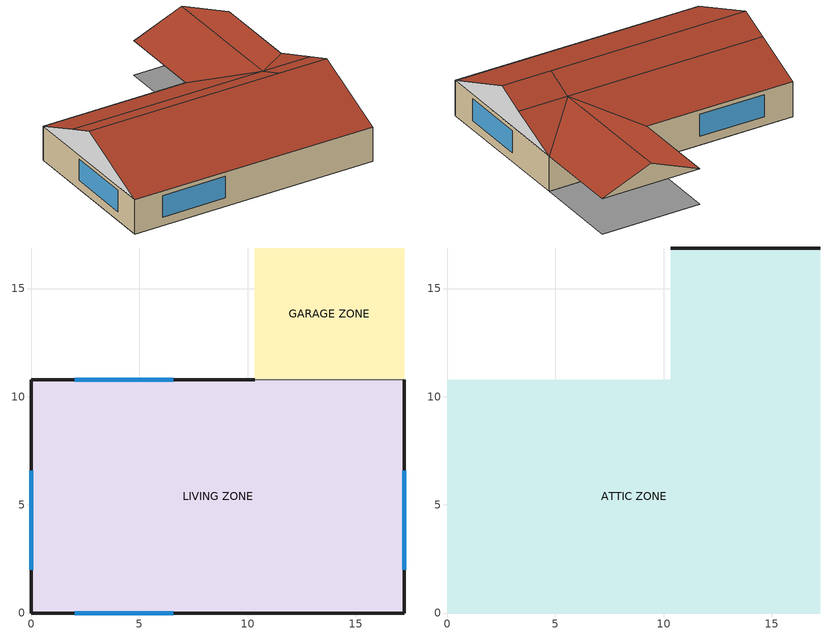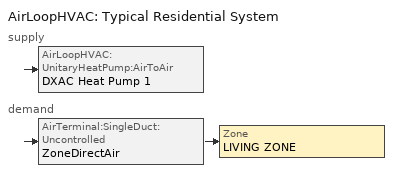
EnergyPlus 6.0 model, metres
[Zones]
LIVING ZONE
 floor adiabatic (FLOOR:LIVING): 0,0 0,10.78 17.24,10.78 17.24,0 z0
 wall outside (EXTWALL:LIVING): 10.32,10.78 0,10.78 0,0 17.24,0 17.24,10.78 z0:2.44
 wall to GARAGE ZONE (INTERIORWall): 17.24,10.78 10.32,10.78 z0:2.44
 window (Dbl Clr 3mm/6mm Air): 6.57,10.78 2,10.78 / 17.24,2 17.24,6.57 / 2,0 6.57,0 / 0,6.57 0,2 z0.61:2.13
GARAGE ZONE
 floor adiabatic (FLOOR:GARAGE): 10.32,10.78 10.32,16.88 17.24,16.88 17.24,10.78 z0
ATTIC ZONE
 floor to LIVING ZONE (CEILING:LIVING): 0,0 0,10.78 17.24,10.78 17.24,0 z2.44
 floor to GARAGE ZONE (CEILING:Garage): 10.32,10.78 10.32,16.88 17.24,16.88 17.24,10.78 z2.44
 wall outside (GABLE): 13.78,16.88,3.88 17.24,16.88,2.44 10.32,16.88,2.44
 roof outside (ROOF): 13.78,5.39,4.68 13.78,7.32,3.88 0,7.32,3.88 0,5.39,4.68; 0,5.39,4.68 0,0,2.44 17.24,0,2.44 17.24,5.39,4.68; 13.78,7.32,3.88 10.33,10.78,2.44 0,10.78,2.44 0,7.32,3.88; 17.24,5.39,4.68 17.24,7.32,3.88 13.78,7.32,3.88 13.78,5.39,4.68; 17.24,7.32,3.88 17.24,10.78,2.44 13.78,7.32,3.88; 13.78,16.88,3.88 13.78,7.32,3.88 17.24,10.78,2.44 17.24,16.88,2.44; 10.32,16.88,2.44 10.32,10.78,2.44 13.78,7.32,3.88 13.78,16.88,3.88
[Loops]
AirLoopHVAC 'Typical Residential System'
 supply: AirLoopHVAC:UnitaryHeatPump:AirToAir 'DXAC Heat Pump 1'
 demand: AirTerminal:SingleDuct:Uncontrolled 'ZoneDirectAir' > Zone 'LIVING ZONE'
[Building]
House with AirflowNetwork simulation: North Axis {deg}=0; Terrain=Suburbs; Loads Convergence Tolerance Value=0.001; Temperature Convergence Tolerance Value {deltaC}=0.005; Solar Distribution=FullInteriorAndExterior; Maximum Number of Warmup Days=25
[Site:Location]
CHICAGO_IL_USA TMY2-94846: Latitude {deg}=41.78; Longitude {deg}=-87.75; Time Zone {hr}=-6; Elevation {m}=190
[SizingPeriod:DesignDay] Barometric Pressure {Pa}=99063; Rain Indicator=0; Snow Indicator=0; Day of Month=21; Daylight Saving Time Indicator=0; Humidity Indicating Type=WetBulb
Name | Maximum Dry-Bulb Temperature {C} | Daily Temperature Range {deltaC} | Humidity Indicating Conditions at Maximum Dry-Bulb | Wind Speed {m/s} | Wind Direction {deg} | Sky Clearness | Month | Day Type
CHICAGO_IL_USA Annual Heating 99% Design Conditions DB | -17.3 | 0 | -17.3 | 4.9 | 270 | 0 | 1 | WinterDesignDay
CHICAGO_IL_USA Annual Cooling 1% Design Conditions DB/MCWB | 31.5 | 10.7 | 23 | 5.3 | 230 | 1 | 7 | SummerDesignDay
[Site:GroundTemperature:BuildingSurface]
20.03, 20.03, 20.13, 20.3, 20.43, 20.52, 20.62, 20.77, 20.78, 20.55, 20.44, 20.2
[Material] Thermal Absorptance=0.9
Name | Roughness | Thickness {m} | Conductivity {W/m-K} | Density {kg/m3} | Specific Heat {J/kg-K} | Solar Absorptance | Visible Absorptance
A1 - 1 IN STUCCO | Smooth | 0.0253898 | 0.691831 | 1858.142 | 836.8 | 0.92 | 0.92
CB11 | MediumRough | 0.2032 | 1.048 | 1105 | 837 | 0.2 | 0.2
GP01 | MediumSmooth | 0.0127 | 0.16 | 801 | 837 | 0.75 | 0.75
IN02 | Rough | 0.0901 | 0.043 | 10 | 837 | 0.75 | 0.75
IN05 | Rough | 0.2458 | 0.043 | 10 | 837 | 0.75 | 0.75
PW03 | MediumSmooth | 0.0127 | 0.115 | 545 | 1213 | 0.78 | 0.78
CC03 | MediumRough | 0.1016 | 1.31 | 2243 | 837 | 0.65 | 0.65
[Material:NoMass] Thermal Absorptance=0.9
Name | Roughness | Thermal Resistance {m2-K/W} | Solar Absorptance | Visible Absorptance
AR02 | VeryRough | 0.078 | 0.7 | 0.7
CP02 | Rough | 0.217 | 0.75 | 0.75
[WindowMaterial:Glazing]
CLEAR 3MM: Optical Data Type=SpectralAverage; Thickness {m}=0.003; Solar Transmittance at Normal Incidence=0.837; Front Side Solar Reflectance at Normal Incidence=0.075; Back Side Solar Reflectance at Normal Incidence=0.075; Visible Transmittance at Normal Incidence=0.898; Front Side Visible Reflectance at Normal Incidence=0.081; Back Side Visible Reflectance at Normal Incidence=0.081; Infrared Transmittance at Normal Incidence=0; Front Side Infrared Hemispherical Emissivity=0.84; Back Side Infrared Hemispherical Emissivity=0.84; Conductivity {W/m-K}=0.9
[WindowMaterial:Gas]
AIR 6MM: Gas Type=AIR; Thickness {m}=0.006
[Construction]
EXTWALL:LIVING: A1 - 1 IN STUCCO, CB11, GP01
INTERIORWall: GP01, IN02, GP01
FLOOR:GARAGE: CC03
FLOOR:LIVING: CC03, CP02
ROOF: AR02, PW03
CEILING:LIVING: IN05, GP01
GABLE: PW03
Dbl Clr 3mm/6mm Air: CLEAR 3MM, AIR 6MM, CLEAR 3MM
CEILING:Garage: GP01
[Zone] Type=1; Multiplier=1; Ceiling Height {m}=autocalculate; Volume {m3}=autocalculate
LIVING ZONE; GARAGE ZONE; ATTIC ZONE
[People]
LIVING ZONE People: Zone or ZoneList=LIVING ZONE; Number of People Schedule=HOUSE OCCUPANCY; Number of People Calculation Method=people; Number of People=3; Fraction Radiant=0.3; Activity Level Schedule=Activity Sch; Carbon Dioxide Generation Rate {m3/s-W}=3.82E-8; Mean Radiant Temperature Calculation Type=zoneaveraged; Work Efficiency Schedule=Work Eff Sch; Clothing Insulation Schedule=Clothing Sch; Air Velocity Schedule=Air Velo Sch; Thermal Comfort Model 1 Type=FANGER
[Lights]
LIVING ZONE Lights: Zone or ZoneList=LIVING ZONE; Schedule=HOUSE LIGHTING; Design Level Calculation Method=LightingLevel; Lighting Level {W}=1000; Return Air Fraction=0; Fraction Radiant=0.2; Fraction Visible=0.2; Fraction Replaceable=0
[ElectricEquipment]
LIVING ZONE ElecEq: Zone or ZoneList=LIVING ZONE; Schedule=INTERMITTENT; Design Level Calculation Method=EquipmentLevel; Design Level {W}=500; Fraction Latent=0; Fraction Radiant=0.3; Fraction Lost=0
[AirLoopHVAC]
Typical Residential System: Design Supply Air Flow Rate {m3/s}=1.18
[AvailabilityManager:Scheduled]
Reheat System 1 Avail: Schedule=HVACAvailSched
[Zone equipment]
LIVING ZONE: ZoneDirectAir
[AirLoopHVAC:UnitaryHeatPump:AirToAir]
DXAC Heat Pump 1: Availability Schedule=HVACAvailSched; Supply Air Flow Rate During Cooling Operation {m3/s}=1.18; Supply Air Flow Rate During Heating Operation {m3/s}=1.18; Supply Air Flow Rate When No Cooling or Heating is Needed {m3/s}=0; Controlling Zone or Thermostat Location=LIVING ZONE; Supply Air Fan=Supply Fan 1; Heating Coil=Heat Pump DX Heating Coil 1; Cooling Coil=ACDXCoil 1; Supplemental Heating Coil=Supp Heating Coil 1; Maximum Supply Air Temperature from Supplemental Heater {C}=50; Maximum Outdoor Dry-Bulb Temperature for Supplemental Heater Operation {C}=21; Fan Placement=BlowThrough; Supply Air Fan Operating Mode Schedule=CyclingFanSchedule
[AirTerminal:SingleDuct:Uncontrolled]
ZoneDirectAir: Availability Schedule=HVACAvailSched; Maximum Air Flow Rate {m3/s}=1.18
[ZoneControl:Thermostat]
Zone Thermostat: Zone or ZoneList=LIVING ZONE; Control Type Schedule=Dual Zone Control Type Sched; Control 1=Setpoints
[ThermostatSetpoint:DualSetpoint]
Setpoints: Heating Setpoint Temperature Schedule=Dual Heating Setpoints; Cooling Setpoint Temperature Schedule=Dual Cooling Setpoints
[Coil:Heating:Gas]
Supp Heating Coil 1: Availability Schedule=HVACAvailSched; Gas Burner Efficiency=0.8; Nominal Capacity {W}=25000
[Coil:Cooling:DX:SingleSpeed]
ACDXCoil 1: Availability Schedule=HVACAvailSched; Rated Total Cooling Capacity {W}=21000; Rated Sensible Heat Ratio=0.8; Rated COP=3; Rated Air Flow Rate {m3/s}=1.18; Total Cooling Capacity Function of Temperature Curve=WindACCoolCapFT; Total Cooling Capacity Function of Flow Fraction Curve=WindACCoolCapFFF; Energy Input Ratio Function of Temperature Curve=WindACEIRFT; Energy Input Ratio Function of Flow Fraction Curve=WindACEIRFFF; Part Load Fraction Correlation Curve=WindACPLFFPLR
[Coil:Heating:DX:SingleSpeed]
Heat Pump DX Heating Coil 1: Availability Schedule=HVACAvailSched; Rated Total Heating Capacity {W}=21000; Rated COP=2.75; Rated Air Flow Rate {m3/s}=1.18; Total Heating Capacity Function of Temperature Curve=HPACHeatCapFT; Total Heating Capacity Function of Flow Fraction Curve=HPACHeatCapFFF; Energy Input Ratio Function of Temperature Curve=HPACHeatEIRFT; Energy Input Ratio Function of Flow Fraction Curve=HPACHeatEIRFFF; Part Load Fraction Correlation Curve=HPACCOOLPLFFPLR; Minimum Outdoor Dry-Bulb Temperature for Compressor Operation {C}=-5; Maximum Outdoor Dry-Bulb Temperature for Defrost Operation {C}=5; Crankcase Heater Capacity {W}=200; Maximum Outdoor Dry-Bulb Temperature for Crankcase Heater Operation {C}=10; Defrost Strategy=Resistive; Defrost Control=TIMED; Defrost Time Period Fraction=0.166667; Resistive Defrost Heater Capacity {W}=20000
[Fan:OnOff]
Supply Fan 1: Availability Schedule=HVACAvailSched; Fan Efficiency=0.7; Pressure Rise {Pa}=400; Maximum Flow Rate {m3/s}=1.18; Motor Efficiency=0.9; Motor In Airstream Fraction=1
[Schedule:Compact]
Activity Sch: Through: 12/31, For: AllDays, Until: 24:00, 131.8
Work Eff Sch; CyclingFanSchedule: Through: 12/31, For: AllDays, Until: 24:00, 0
Clothing Sch; HVACAvailSched: Through: 12/31, For: AllDays, Until: 24:00, 1
Air Velo Sch: Through: 12/31, For: AllDays, Until: 24:00, 0.137
HOUSE OCCUPANCY: Through: 12/31, For: WeekDays, Until: 6:00, 1, Until: 7:00, 0.1, Until: 8:00, 0.5, Until: 12:00, 1, Until: 13:00, 0.5, Until: 16:00, 1, Until: 17:00, 0.5, Until: 18:00, 0.1, Until: 24:00, 1, For: AllOtherDays, Until: 24:00, 0
INTERMITTENT: Through: 12/31, For: WeekDays, Until: 8:00, 0, Until: 18:00, 1, Until: 24:00, 0, For: AllOtherDays, Until: 24:00, 0
HOUSE LIGHTING: Through: 12/31, For: WeekDays, Until: 6:00, 0.05, Until: 7:00, 0.2, Until: 17:00, 1, Until: 18:00, 0.5, Until: 24:00, 0.05, For: AllOtherDays, Until: 24:00, 0.05
Dual Heating Setpoints: Through: 12/31, For: AllDays, Until: 24:00, 22
Dual Cooling Setpoints: Through: 12/31, For: AllDays, Until: 24:00, 26.6
Dual Zone Control Type Sched: Through: 12/31, For: AllDays, Until: 24:00, 4
[Curve:Biquadratic] Minimum Value of x=12.77778; Maximum Value of x=23.88889; Minimum Value of y=18; Maximum Value of y=46.11111; Input Unit Type for X=Temperature; Input Unit Type for Y=Temperature; Output Unit Type=Dimensionless
Name | Coefficient1 Constant | Coefficient2 x | Coefficient3 x**2 | Coefficient4 y | Coefficient5 y**2 | Coefficient6 x*y
WindACCoolCapFT | 0.942588 | 0.00954335 | 0.00068377 | -0.0110427 | 5.249e-06 | -9.72e-06
WindACEIRFT | 0.342414 | 0.034885 | -0.0006237 | 0.00497722 | 0.000437951 | -0.000728028
[Curve:Quadratic]
Name | Coefficient1 Constant | Coefficient2 x | Coefficient3 x**2 | Minimum Value of x | Maximum Value of x
HPACCOOLPLFFPLR; WindACPLFFPLR | 0.85 | 0.15 | 0 | 0 | 1
HPACHeatEIRFFF | 1.3824 | -0.4336 | 0.0512 | 0 | 1
WindACCoolCapFFF | 0.8 | 0.2 | 0 | 0.5 | 1.5
WindACEIRFFF | 1.1552 | -0.1808 | 0.0256 | 0.5 | 1.5
[Curve:Cubic]
Name | Coefficient1 Constant | Coefficient2 x | Coefficient3 x**2 | Coefficient4 x**3 | Minimum Value of x | Maximum Value of x | Input Unit Type for X | Output Unit Type
HPACHeatCapFT | 0.758746 | 0.027626 | 0.000148716 | 3.4992e-06 | -20 | 20 | Temperature | Dimensionless
HPACHeatCapFFF | 0.84 | 0.16 | 0 | 0 | 0.5 | 1.5
HPACHeatEIRFT | 1.19248 | -0.0300438 | 0.00103745 | -2.3328e-05 | -20 | 20 | Temperature | Dimensionless
[AirflowNetwork:SimulationControl]
House AriflowNetwork: AirflowNetwork Control=MultizoneWithDistribution; Wind Pressure Coefficient Type=INPUT; AirflowNetwork Wind Pressure Coefficient Array=Every 30 Degrees; Height Selection for Local Wind Speed Calculation=ExternalNode; Building Type=LOWRISE; Maximum Number of Iterations=500; Initialization Type=ZeroNodePressures; Relative Airflow Convergence Tolerance=1.0E-05; Absolute Airflow Convergence Tolerance {kg/s}=1.0E-06; Convergence Acceleration Limit=-0.5; Azimuth Angle of Long Axis of Building {deg}=0; Ratio of Building Width Along Short Axis to Width Along Long Axis=1
[AirflowNetwork:MultiZone:Zone] Indoor and Outdoor Enthalpy Difference Lower Limit For Maximum Venting Open Factor {deltaJ/kg}=0; Indoor and Outdoor Enthalpy Difference Upper Limit for Minimun Venting Open Factor {deltaJ/kg}=300000
Name | Ventilation Control Mode | Ventilation Control Zone Temperature Setpoint Schedule | Minimum Venting Open Factor | Indoor and Outdoor Temperature Difference Lower Limit For Maximum Venting Open Factor {deltaC} | Indoor and Outdoor Temperature Difference Upper Limit for Minimun Venting Open Factor {deltaC}
LIVING ZONE | Temperature | WindowVentSched | 0.3 | 5 | 10
GARAGE ZONE; ATTIC ZONE | NoVent |  | 1 | 0 | 100
[AirflowNetwork:MultiZone:Surface] Window/Door Opening Factor, or Crack Factor=1
Name | Leakage Component
Living:West; Living:Interior | CR-1
Garage:FrontDoor | CRcri
EastRoof | AtticLeak
Living:Ceiling | InterCondZoneLeak
Garage:Ceiling | InterZoneLeak
[AirflowNetwork:MultiZone:ReferenceCrackConditions]
ReferenceCrackConditions: Reference Temperature {C}=20; Reference Barometric Pressure {Pa}=101325; Reference Humidity Ratio {kg/kg}=0
[AirflowNetwork:MultiZone:Surface:Crack]
Name | Air Mass Flow Coefficient at Reference Conditions {kg/s} | Air Mass Flow Exponent
CR-1; CRcri | 0.05 | 0.667
AtticLeak; InterZoneLeak | 0.05 | 0.65
InterCondZoneLeak | 0.02 | 0.65
[AirflowNetwork:MultiZone:ExternalNode] External Node Height {m}=1.524
Name | Wind Pressure Coefficient Values Object
NFacade | NFacade_WPCValue
EFacade | EFacade_WPCValue
SFacade | SFacade_WPCValue
WFacade | WFacade_WPCValue
[AirflowNetwork:MultiZone:WindPressureCoefficientArray]
Every 30 Degrees: Wind Direction 1 {deg}=0; Wind Direction 2 {deg}=30; Wind Direction 3 {deg}=60; Wind Direction 4 {deg}=90; Wind Direction 5 {deg}=120; Wind Direction 6 {deg}=150; Wind Direction 7 {deg}=180; Wind Direction 8 {deg}=210; Wind Direction 9 {deg}=240; Wind Direction 10 {deg}=270; Wind Direction 11 {deg}=300; Wind Direction 12 {deg}=330
[AirflowNetwork:MultiZone:WindPressureCoefficientValues] AirflowNetwork:MultiZone:WindPressureCoefficientArray=Every 30 Degrees
Name | Wind Pressure Coefficient Value 1 | Wind Pressure Coefficient Value 2 | Wind Pressure Coefficient Value 3 | Wind Pressure Coefficient Value 4 | Wind Pressure Coefficient Value 5 | Wind Pressure Coefficient Value 6 | Wind Pressure Coefficient Value 7 | Wind Pressure Coefficient Value 8 | Wind Pressure Coefficient Value 9 | Wind Pressure Coefficient Value 10 | Wind Pressure Coefficient Value 11 | Wind Pressure Coefficient Value 12
NFacade_WPCValue | 0.6 | 0.48 | 0.04 | -0.56 | -0.56 | -0.42 | -0.37 | -0.42 | -0.56 | -0.56 | 0.04 | 0.48
EFacade_WPCValue | -0.56 | 0.04 | 0.48 | 0.6 | 0.48 | 0.04 | -0.56 | -0.56 | -0.42 | -0.37 | -0.42 | -0.56
SFacade_WPCValue | -0.37 | -0.42 | -0.56 | -0.56 | 0.04 | 0.48 | 0.6 | 0.48 | 0.04 | -0.56 | -0.56 | -0.42
WFacade_WPCValue | -0.56 | -0.56 | -0.42 | -0.37 | -0.42 | -0.56 | -0.56 | 0.04 | 0.48 | 0.6 | 0.48 | 0.04
[AirflowNetwork:Distribution:Node] Node Height {m}=3
Name | Component Object Type or Node Type
EquipmentInletNode; ZoneSupplyNode; ZoneSupplyRegisterNode; ZoneOutletNode; ZoneReturnNode; MainReturnNode; MainInletNode; FanInletNode; CoolingInletNode; HeatingInletNode; SuppHeatingInletNode; AirLoopOutletNode | Other
SplitterNode | AirLoopHVAC:ZoneSplitter
MixerNode | AirLoopHVAC:ZoneMixer
[AirflowNetwork:Distribution:Component:LeakageRatio] Maximum Flow Rate {m3/s}=1.9; Air Mass Flow Exponent=0.65
Name | Effective Leakage Ratio | Reference Pressure Difference {Pa}
SupplyLeak | 0.1 | 60
ReturnLeak | 0.05 | 15
[AirflowNetwork:Distribution:Component:Duct] Overall Moisture Transmittance Coefficient from Air to Air {kg/m2}=1e-07
Name | Duct Length {m} | Hydraulic Diameter {m} | Cross Section Area {m2} | Surface Roughness {m} | Coefficient for Local Dynamic Loss Due to Fitting | Overall Heat Transmittance Coefficient (U-Factor) from Air to Air {W/m2-K}
MainTruck | 2 | 0.4064 | 0.1297 | 0.0009 | 0.01 | 0.772
ZoneSupply | 10 | 0.4064 | 0.1297 | 0.0009 | 0.91 | 0.772
ZoneReturn | 3 | 0.5 | 0.1963 | 0.0009 | 0.01 | 0.001
ZoneConnectionDuct; AirLoopReturn; AirLoopSupply | 0.1 | 1 | 0.7854 | 0.0001 | 0 | 0.001
MainReturn | 1 | 0.5 | 0.1963 | 0.0009 | 0.01 | 0.001
[AirflowNetwork:Distribution:Component:ConstantVolumeFan]
Fan=Supply Fan 1
[AirflowNetwork:Distribution:Component:Coil] Air Path Length {m}=0.1; Air Path Hydraulic Diameter {m}=1
Name | Coil
 | ACDXCoil 1
 | Supp Heating Coil 1
 | Heat Pump DX Heating Coil 1
[AirflowNetwork:Distribution:Linkage]
Name | Node 1 | Node 2 | Component | Thermal Zone
Main Link | EquipmentInletNode | SplitterNode | MainTruck | Attic Zone
ZoneSupplyLink1 | SplitterNode | ZoneSupplyNode | ZoneSupply | Attic Zone
ZoneSupply1Link2 | ZoneSupplyNode | ZoneSupplyRegisterNode | ZoneSupply | Attic Zone
ZoneSupplyConnectionLink | ZoneSupplyRegisterNode | LIVING ZONE | ZoneConnectionDuct
ZoneReturnConnectionLink | LIVING ZONE | ZoneOutletNode | ZoneConnectionDuct
ZoneReturn1Link | ZoneOutletNode | ZoneReturnNode | ZoneReturn | Attic Zone
ZoneReturn2Link | ZoneReturnNode | MixerNode | ZoneReturn | Garage Zone
ReturnMixerLink | MixerNode | MainReturnNode | MainReturn | Garage Zone
SystemReturnLink | MainReturnNode | MainInletNode | AirLoopReturn
SystemInletLink | MainInletNode | FanInletNode | MainReturn | GARAGE ZONE
SupplyFanLink | FanInletNode | CoolingInletNode | Supply Fan 1
CoolingCoilLink | CoolingInletNode | HeatingInletNode | ACDXCoil 1
HeatingCoilLink | HeatingInletNode | SuppHeatingInletNode | Heat Pump DX Heating Coil 1
SuppHeatingCoilLink | SuppHeatingInletNode | AirLoopOutletNode | Supp Heating Coil 1
EquipmentAirLoopLink | AirLoopOutletNode | EquipmentInletNode | AirLoopSupply
ZoneSupplyLeakLink | ZoneSupplyNode | Attic Zone | SupplyLeak
ZoneReturnLeakLink | Garage Zone | ZoneReturnNode | ReturnLeak
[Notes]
AirflowNetwork_MULTIZONE_House.idf
Basic file description: A 186 m^2 (2000 ft^2) residential house with slab-on-grade (no ground contact).
Highlights:             This file does the basic test of an air distribution system in a residetial home.
It provides forced ventilation during system on period and natural ventilation via
SIMPLE airflow model during system off period.
Simulation Location/Run: CHICAGO_IL_USA TMY2-94846, 2 design days, 2 run periods,
Run Control executes the design days only.
Location:                Chicago, IL
Design Days:             CHICAGO_IL_USA Annual Heating 99% Design Conditions DB, MaxDB= -17.3°C
CHICAGO_IL_USA Annual Cooling 1% Design Conditions, MaxDB=  31.5°C MCWB=  23.0°C
Run Period (Weather File): Winter 1/14, Summer 7/7, CHICAGO_IL_USA TMY2-94846
Run Control:             No zone or system sizing, design day simulation.
Building:                There are 3 zones (living space, garage and attic). The living zone is conditioned.
The other two zones are unconditioned.
Supply ducts are located in the attic zone and return ducts are located in the garage zone.
Supply leaks are terminated in the attic zone, while return leaks originate in the garage.
Building aspect ratio: 1:1.6
Control logic:
When Air Distribution system and Simple Air Flow models are used together, the AirflowNetwork model overwrite
zone infiltration, ventilation and mixing calculated by the Simple Air Flow model when the HVAC system operates
(only for the zones included in theAirflowNetwork simulation).
Floor Area:        186 m^2 (2000 ft^2)
Number of Stories: 1
Zone Description Details (No attic zone):
*        Living                              *      window = *
Internal gains description:     ZONE Living  - lighting is 1000.0 watts, equip is 500.0 watts, 3 occupants
Interzone Surfaces:             Interzone surfaces among living, garage, and attic (see diagram)
Internal Mass:                  None
Windows:                        4 in the living zone
Detached Shading:               None
Daylight:                       None
Natural Ventilation:            AirflowNetwork Multizone
Compact Schedules:              Yes
Solair Distribution:            None
HVAC:                           A unitary system of UNITARYSYSTEM:HEATPUMP:AIRTOAIR provides space cooling and heating.
The system has a supplemental heating coil as Coil:Heating:Gas.
Thermostat setting at 22C for space heating and 26.6C for space cooling.
Zonal Equipment:                Living Zone - Direct Air
Central Air Handling Equipment: Yes
System Equipment Autosize:      No
Purchased Cooling:              No
Purchased Heating:              No
Purchased Chilled Water:        No
Purchased Hot Water:            No
Coils:                          COIL:DX:HeatingEmpirical
Coil:Cooling:DX:SingleSpeed
Coil:Heating:Gas
Pumps:                          None
Boilers:                        None
Chillers:                       None
Towers:                         None
Standard Reports:               None
Timestep or Hourly Variables:   Timestep
Time bins Report:               None
HTML Report:                    None
Environmental Emissions:        None
Utility Tariffs:                None
